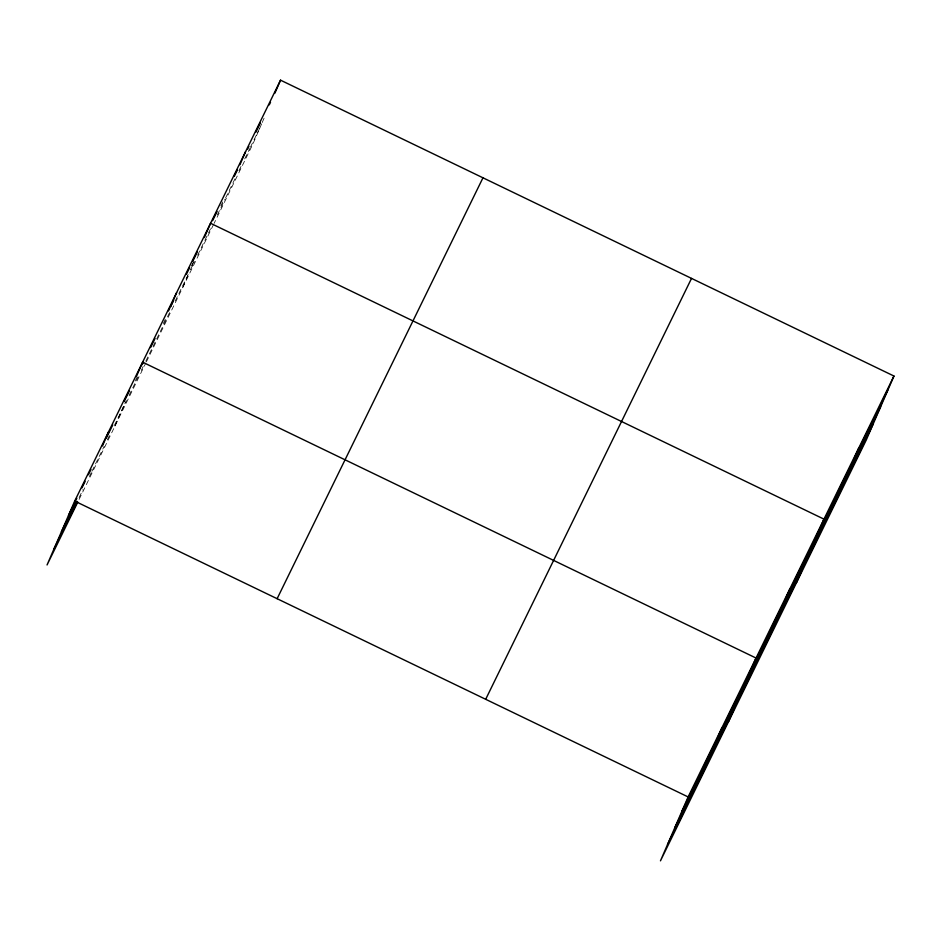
<?xml version="1.0" encoding="UTF-8"?>
<svg xmlns="http://www.w3.org/2000/svg" width="941" height="941" viewBox="0 0 941 941"><rect width="100%" height="100%" fill="white"/><g stroke="black" fill="none" stroke-linecap="round" stroke-linejoin="round"><path stroke-width="0.71" stroke-dasharray="4.71 3.53" d="M114.978 426.073L125.424 401.925M182.907 287.17L187.8 275.842M193.917 261.727L190.541 269.502L194.434 261.704M261.657 123.812L252.882 144.067L214.078 223.429M262.21 122.506L265.021 116.025M135.128 381.046L137.045 377.118M163.322 323.386L165.24 319.458M191.517 265.738L193.434 261.798M220.817 205.808L222.735 201.903M79.126 497.495L82.973 489.638M89.371 476.534L91.301 472.594M91.936 471.288L104.122 446.387M107.321 439.835L109.885 434.601M114.367 425.426L126.541 400.525M129.105 395.291L138.08 376.941M141.279 370.389L143.208 366.461M145.773 361.215L170.121 311.424M175.249 300.944L188.706 273.431M197.622 255.187L207.796 234.38M208.431 233.074L211.619 226.569M217.336 214.866L224.981 199.257M225.617 197.951L235.791 177.131M238.967 170.627L241.519 165.428M244.695 158.923L249.788 148.513M250.424 147.208L259.963 127.694M79.091 499.448L145.737 363.167M146.373 361.862L213.442 224.723"/><path stroke-width="1.41" d="M893.95 376.035L688.118 796.933L660.464 860.839L866.296 439.929L893.95 376.035L280.536 80.161L74.704 501.071L47.05 564.965L77.809 502.071M102.475 445.916L108.662 431.613M136.433 376.471L142.632 362.167L756.035 658.041L728.393 721.935M176.59 292.722L170.403 307.025L173.603 300.473M204.362 237.579L210.549 223.276L823.963 519.138L796.309 583.044M239.92 164.722L245.542 151.724M274.913 93.171L280.536 80.161M715.889 741.79L722.076 727.487M783.818 602.887L790.005 588.584M852.769 461.89L858.957 447.587M68.517 515.374L76.844 498.33M81.973 487.85L85.172 481.298M88.383 474.746L90.936 469.512M106.321 438.059L112.732 424.956M124.259 401.372L129.387 390.88M142.209 364.673L143.491 362.062M150.536 347.641L155.018 338.466M168.474 310.953L169.756 308.33M186.424 274.266L189.623 267.714M192.834 261.163L197.316 251.988M212.631 220.665L217.089 211.56M234.262 176.426L237.45 169.921M247.624 149.113L248.894 146.502M255.893 132.199L260.351 123.095M269.255 104.874L270.526 102.275M61.436 531.736L76.174 501.6M54.131 548.603L77.197 501.424M277.125 598.699L482.968 177.802M485.685 699.292L691.529 278.395M681.931 811.236L887.763 390.339M674.838 827.598L880.682 406.7M667.545 844.465L873.377 423.568M74.704 501.071L688.118 796.933"/></g></svg>
